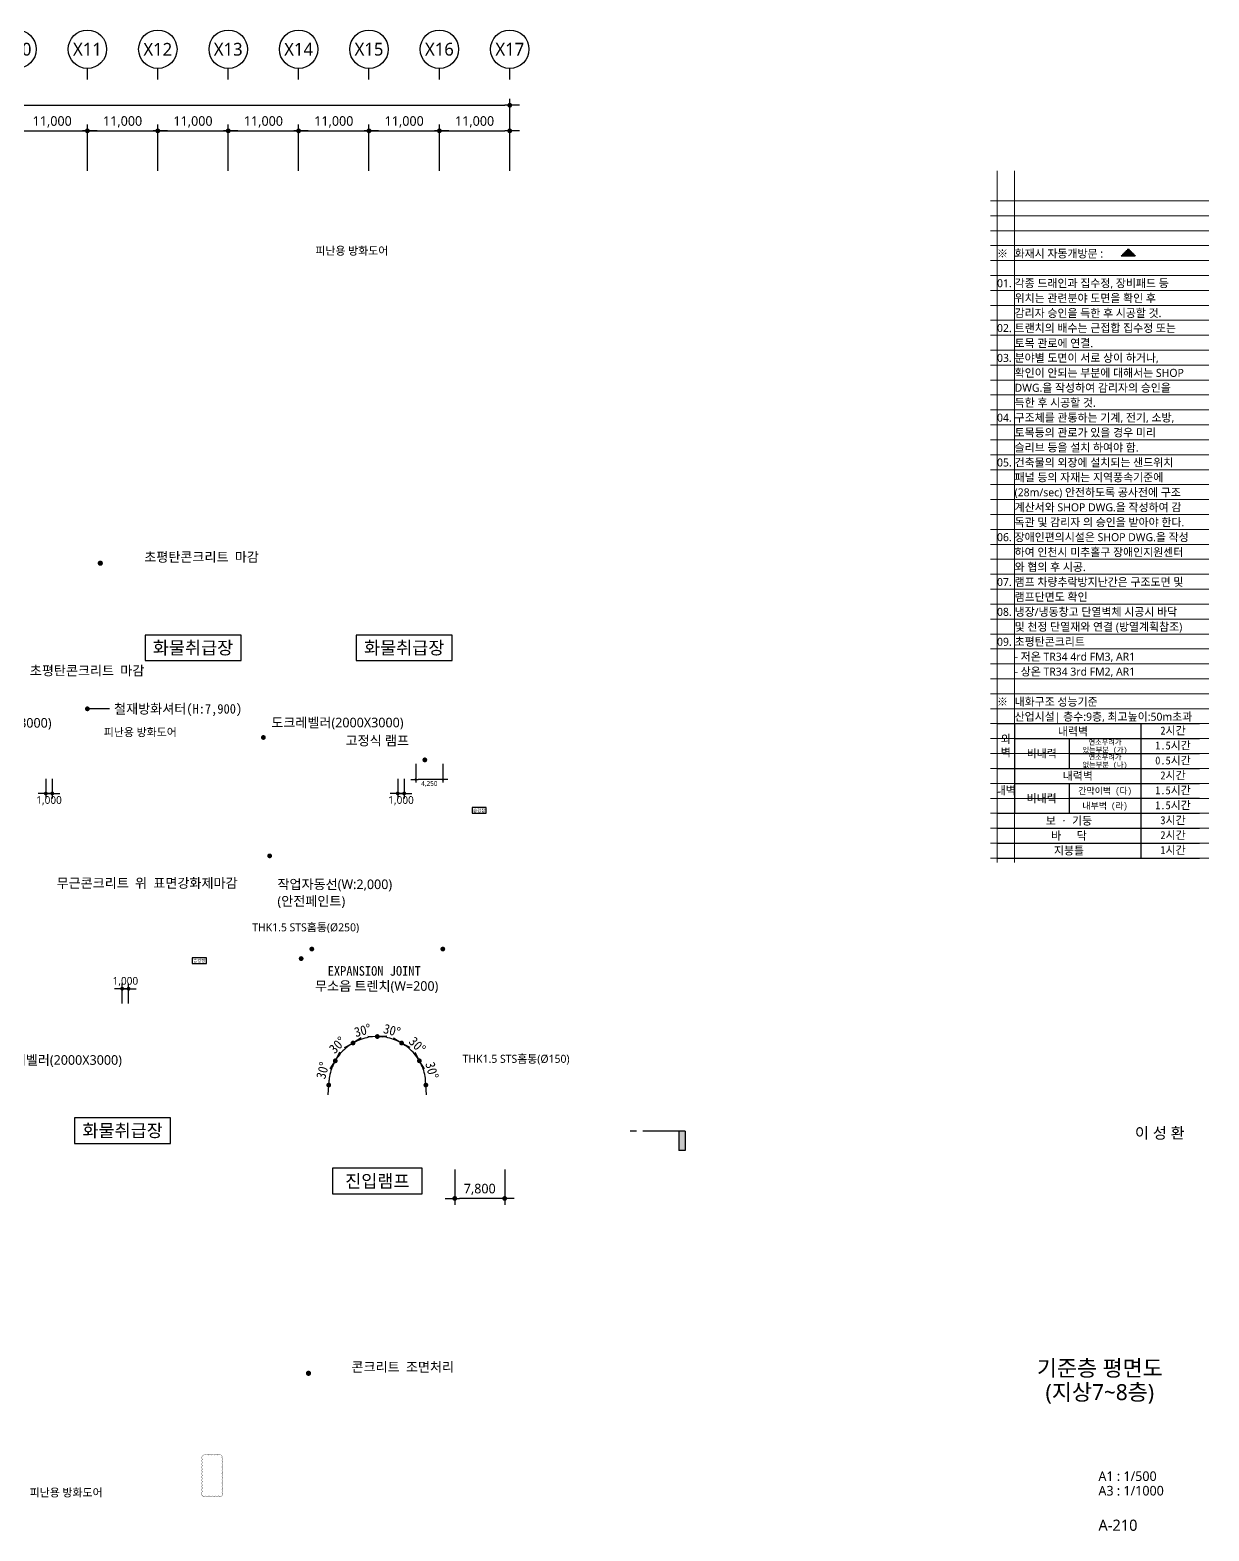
# Model space of a CAD drawing. Header units: millimetres. Extents: x 3546612 to 5615882, y 547008 to 3162891.
# Drawn here: x 3707141 to 3891369, y 2334445 to 2568891 of the extents above; entities that cross this region are included whole.
import ezdxf
from ezdxf.enums import TextEntityAlignment as Align

# ---------------------------------------------------------------- set-up
doc = ezdxf.new("R2010")
doc.units = ezdxf.units.MM
doc.linetypes.add('DASHDOTX2', pattern=[2, 1, -0.5, 0, -0.5])
for name, color, linetype, lineweight in [('A-AXIS-BUBL', 7, 'Continuous', 25), ('A-BORD-TEXT', 3, 'Continuous', 25), ('A-DIMS', 7, 'Continuous', 25), ('A-MKXS-LEAD', 7, 'Continuous', 25), ('A-MKXS-MAK1', 3, 'Continuous', 25), ('A-MKXS-MAK2', 3, 'DASHDOTX2', 25), ('A-MKXS-TEXT1', 3, 'Continuous', 25), ('A-XXXX-TXT2', 3, 'Continuous', 25), ('REV-202205', 20, 'Continuous', 25)]:
    doc.layers.add(name, color=color, linetype=linetype, lineweight=lineweight)
doc.layers.add('A-XXXX-NPLT', color=144, linetype='Continuous', lineweight=15, plot=False)
doc.styles.add('HY울릉도L', font='')
doc.styles.add('XR-평면도$0$맑은 고딕', font='malgun.ttf')
doc.styles.add('돋움', font='')
doc.styles.add('돋움체', font='')
doc.styles.add('맑은 고딕', font='malgun.ttf')
doc.styles.add('맑은고딕', font='malgun.ttf')
doc.styles.get('HY울릉도L').set_extended_font_data('HYwulM')
doc.styles.get('돋움').set_extended_font_data('DotumChe')
doc.styles.get('돋움체').set_extended_font_data('DotumChe')
doc.dimstyles.new('CDIM', dxfattribs={"dimtxt": 3, "dimasz": 1.5, "dimexe": 2, "dimexo": 1, "dimgap": 1, "dimtad": 1, "dimdec": 0, "dimrnd": 0.5, "dimzin": 0, "dimdsep": 32, "dimlunit": 6, "dimtxsty": 'HY울릉도L', "dimblk1": '_CIDOT', "dimblk2": '_CIDOT', "dimsah": 1, "dimcen": 5.5, "dimclrd": 2, "dimclre": 2, "dimclrt": 7, "dimadec": 0, "dimazin": 0, "dimtfac": 1, "dimtdec": 0, "dimtix": 1, "dimtmove": 2, "dimatfit": 1, "dimldrblk": '_CIDOT', "dimfxl": 1, "dimtolj": 1, "dimtzin": 0, "dimlwd": -1, "dimarcsym": 0})

# ---------------------------------------------------------------- blocks, each defined once
blk = doc.blocks.new('글_진입램프')
at = {"layer": 'A-XXXX-TXT2', "color": 0}
blk.add_lwpolyline([(-7000, -2000), (7000, -2000), (7000, 2000), (-7000, 2000)], close=True, dxfattribs=at)
at = {"layer": 'A-XXXX-TXT2', "style": '맑은고딕'}
blk.add_text('진입램프', height=2000, dxfattribs=at).set_placement((0, 0), align=Align.MIDDLE_CENTER)
blk = doc.blocks.new('_CIDOT')
at = {"color": 0, "linetype": 'ByBlock'}
blk.add_line((2, 0), (-1, 0), dxfattribs=at)
at = {"color": 0, "linetype": 'ByBlock', "const_width": 0.5}
blk.add_lwpolyline([(-0.25, 0, 1), (0.25, 0, 1)], format="xyb", close=True, dxfattribs=at)
blk = doc.blocks.new('*D269')
at = {"layer": 'A-DIMS', "lineweight": -2, "transparency": 16777216}
for p, q in [((3764612, 2451940), (3764612, 2448840)), ((3765612, 2451940), (3765612, 2448840))]:
    blk.add_line(p, q, dxfattribs=at)
at = {"layer": 'A-DIMS', "transparency": 16777216}
for p, q in [((3764012, 2449640), (3763412, 2449640)), ((3765612, 2449640), (3764612, 2449640)), ((3766212, 2449640), (3766812, 2449640))]:
    blk.add_line(p, q, dxfattribs=at)
at = {"layer": 'A-DIMS', "transparency": 16777216, "xscale": 600, "yscale": 600, "zscale": 600}
blk.add_blockref('_CIDOT', (3764612, 2449640), dxfattribs=at)
at = {"layer": 'A-DIMS', "transparency": 16777216, "xscale": 600, "yscale": 600, "zscale": 600, "rotation": 180}
blk.add_blockref('_CIDOT', (3765612, 2449640), dxfattribs=at)
at = {"layer": 'A-DIMS', "color": 3, "transparency": 16777216, "insert": (3765112, 2448516), "char_height": 1200, "attachment_point": 5, "style": '맑은고딕'}
blk.add_mtext('\\A1;1,000', dxfattribs=at)
blk = doc.blocks.new('*D270')
at = {"layer": 'A-DIMS', "lineweight": -2, "transparency": 16777216}
for p, q in [((3721542, 2416842), (3721542, 2419942)), ((3722542, 2416842), (3722542, 2419942))]:
    blk.add_line(p, q, dxfattribs=at)
at = {"layer": 'A-DIMS', "transparency": 16777216}
for p, q in [((3720942, 2419142), (3720342, 2419142)), ((3721542, 2419142), (3722542, 2419142)), ((3723142, 2419142), (3723742, 2419142))]:
    blk.add_line(p, q, dxfattribs=at)
at = {"layer": 'A-DIMS', "transparency": 16777216, "xscale": 600, "yscale": 600, "zscale": 600}
blk.add_blockref('_CIDOT', (3721542, 2419142), dxfattribs=at)
at = {"layer": 'A-DIMS', "transparency": 16777216, "xscale": 600, "yscale": 600, "zscale": 600, "rotation": 180}
blk.add_blockref('_CIDOT', (3722542, 2419142), dxfattribs=at)
at = {"layer": 'A-DIMS', "color": 3, "transparency": 16777216, "insert": (3722042, 2420266), "char_height": 1200, "attachment_point": 5, "style": '맑은고딕'}
blk.add_mtext('\\A1;1,000', dxfattribs=at)
blk = doc.blocks.new('*D273')
at = {"layer": 'A-DIMS', "lineweight": -2, "transparency": 16777216}
for p, q in [((3773512, 2390891), (3773512, 2385391)), ((3781312, 2390891), (3781312, 2385391))]:
    blk.add_line(p, q, dxfattribs=at)
at = {"layer": 'A-DIMS', "transparency": 16777216}
blk.add_line((3780562, 2386391), (3774262, 2386391), dxfattribs=at)
at = {"layer": 'A-DIMS', "transparency": 16777216, "xscale": 750, "yscale": 750, "zscale": 750, "rotation": 180}
blk.add_blockref('_CIDOT', (3773512, 2386391), dxfattribs=at)
at = {"layer": 'A-DIMS', "transparency": 16777216, "xscale": 750, "yscale": 750, "zscale": 750}
blk.add_blockref('_CIDOT', (3781312, 2386391), dxfattribs=at)
at = {"layer": 'A-DIMS', "color": 3, "transparency": 16777216, "insert": (3777412, 2387792), "char_height": 1500, "attachment_point": 5, "style": '맑은고딕'}
blk.add_mtext('\\A1;7,800', dxfattribs=at)
blk = doc.blocks.new('*D276')
at = {"layer": 'A-DIMS', "lineweight": -2, "transparency": 16777216}
for p, q in [((3709612, 2451940), (3709612, 2448840)), ((3710612, 2451940), (3710612, 2448840))]:
    blk.add_line(p, q, dxfattribs=at)
at = {"layer": 'A-DIMS', "transparency": 16777216}
for p, q in [((3709012, 2449640), (3708412, 2449640)), ((3710612, 2449640), (3709612, 2449640)), ((3711212, 2449640), (3711812, 2449640))]:
    blk.add_line(p, q, dxfattribs=at)
at = {"layer": 'A-DIMS', "transparency": 16777216, "xscale": 600, "yscale": 600, "zscale": 600}
blk.add_blockref('_CIDOT', (3709612, 2449640), dxfattribs=at)
at = {"layer": 'A-DIMS', "transparency": 16777216, "xscale": 600, "yscale": 600, "zscale": 600, "rotation": 180}
blk.add_blockref('_CIDOT', (3710612, 2449640), dxfattribs=at)
at = {"layer": 'A-DIMS', "color": 3, "transparency": 16777216, "insert": (3710112, 2448516), "char_height": 1200, "attachment_point": 5, "style": '맑은고딕'}
blk.add_mtext('\\A1;1,000', dxfattribs=at)
blk = doc.blocks.new('*D283')
at = {"layer": 'A-DIMS', "transparency": 16777216}
blk.add_arc((3761412, 2404091), 7587, 35.666, 54.334, dxfattribs=at)
at = {"layer": 'A-DIMS', "transparency": 16777216, "xscale": 750, "yscale": 750, "zscale": 750}
for p, rotation in [((3765205, 2410662), 147.1669975516751), ((3767983, 2407885), 302.8330024483249)]:
    blk.add_blockref('_CIDOT', p, dxfattribs=dict(at, rotation=rotation))
at = {"layer": 'A-DIMS', "color": 3, "transparency": 16777216, "insert": (3767661, 2410341), "char_height": 1500, "attachment_point": 5, "rotation": 315, "style": '돋움'}
blk.add_mtext('\\A1;30°', dxfattribs=at)
blk = doc.blocks.new('*D284')
at = {"layer": 'A-DIMS', "transparency": 16777216}
blk.add_arc((3761412, 2404091), 7587, 5.666, 24.334, dxfattribs=at)
at = {"layer": 'A-DIMS', "transparency": 16777216, "xscale": 750, "yscale": 750, "zscale": 750}
for p, rotation in [((3767983, 2407885), 117.1669978841365), ((3768999, 2404091), 272.8330021158634)]:
    blk.add_blockref('_CIDOT', p, dxfattribs=dict(at, rotation=rotation))
at = {"layer": 'A-DIMS', "color": 3, "transparency": 16777216, "insert": (3769949, 2406379), "char_height": 1500, "attachment_point": 5, "rotation": 285, "style": '돋움'}
blk.add_mtext('\\A1;30°', dxfattribs=at)
blk = doc.blocks.new('*D285')
at = {"layer": 'A-DIMS', "transparency": 16777216}
blk.add_arc((3761412, 2404091), 7587, 65.666, 84.334, dxfattribs=at)
at = {"layer": 'A-DIMS', "transparency": 16777216, "xscale": 750, "yscale": 750, "zscale": 750}
for p, rotation in [((3761412, 2411678), 177.1669975516736), ((3765205, 2410662), 332.8330024483268)]:
    blk.add_blockref('_CIDOT', p, dxfattribs=dict(at, rotation=rotation))
at = {"layer": 'A-DIMS', "color": 3, "transparency": 16777216, "insert": (3763699, 2412628), "char_height": 1500, "attachment_point": 5, "rotation": 345, "style": '돋움'}
blk.add_mtext('\\A1;30°', dxfattribs=at)
blk = doc.blocks.new('*D286')
at = {"layer": 'A-DIMS', "transparency": 16777216}
blk.add_arc((3761412, 2404091), 7587, 125.666, 144.334, dxfattribs=at)
at = {"layer": 'A-DIMS', "transparency": 16777216, "xscale": 750, "yscale": 750, "zscale": 750}
for p, rotation in [((3757618, 2410662), 32.8330024483247), ((3754841, 2407885), 237.1669975516751)]:
    blk.add_blockref('_CIDOT', p, dxfattribs=dict(at, rotation=rotation))
at = {"layer": 'A-DIMS', "color": 3, "transparency": 16777216, "insert": (3755162, 2410341), "char_height": 1500, "attachment_point": 5, "rotation": 45, "style": '돋움'}
blk.add_mtext('\\A1;30°', dxfattribs=at)
blk = doc.blocks.new('*D267')
at = {"layer": 'A-DIMS', "transparency": 16777216}
blk.add_arc((3761412, 2404091), 7587, 155.666, 174.334, dxfattribs=at)
at = {"layer": 'A-DIMS', "transparency": 16777216, "xscale": 750, "yscale": 750, "zscale": 750}
for p, rotation in [((3754841, 2407885), 62.83300211586607), ((3753825, 2404091), 267.1669978841337)]:
    blk.add_blockref('_CIDOT', p, dxfattribs=dict(at, rotation=rotation))
at = {"layer": 'A-DIMS', "color": 3, "transparency": 16777216, "insert": (3752875, 2406379), "char_height": 1500, "attachment_point": 5, "rotation": 75, "style": '돋움'}
blk.add_mtext('\\A1;30°', dxfattribs=at)
blk = doc.blocks.new('*D268')
at = {"layer": 'A-DIMS', "transparency": 16777216}
blk.add_arc((3761412, 2404091), 7587, 95.666, 114.334, dxfattribs=at)
at = {"layer": 'A-DIMS', "transparency": 16777216, "xscale": 750, "yscale": 750, "zscale": 750}
for p, rotation in [((3757618, 2410662), 207.166997551675), ((3761412, 2411678), 2.833002448324604)]:
    blk.add_blockref('_CIDOT', p, dxfattribs=dict(at, rotation=rotation))
at = {"layer": 'A-DIMS', "color": 3, "transparency": 16777216, "insert": (3759124, 2412628), "char_height": 1500, "attachment_point": 5, "rotation": 15, "style": '돋움'}
blk.add_mtext('\\A1;30°', dxfattribs=at)
blk = doc.blocks.new('*D265')
at = {"layer": 'A-DIMS', "lineweight": -2, "transparency": 16777216}
for p, q in [((3767412, 2454282), (3767412, 2451332)), ((3771662, 2454282), (3771662, 2451332))]:
    blk.add_line(p, q, dxfattribs=at)
at = {"layer": 'A-DIMS', "transparency": 16777216}
blk.add_line((3771287, 2451832), (3767787, 2451832), dxfattribs=at)
at = {"layer": 'A-DIMS', "transparency": 16777216, "xscale": 375, "yscale": 375, "zscale": 375, "rotation": 180}
blk.add_blockref('_CIDOT', (3767412, 2451832), dxfattribs=at)
at = {"layer": 'A-DIMS', "transparency": 16777216, "xscale": 375, "yscale": 375, "zscale": 375}
blk.add_blockref('_CIDOT', (3771662, 2451832), dxfattribs=at)
at = {"layer": 'A-DIMS', "color": 3, "transparency": 16777216, "insert": (3769537, 2451132), "char_height": 750, "attachment_point": 5, "style": '맑은고딕'}
blk.add_mtext('\\A1;4,250', dxfattribs=at)
blk = doc.blocks.new('*D37')
at = {"layer": 'A-DIMS', "lineweight": -2, "transparency": 16777216}
for p, q in [((225693, 255621), (225693, 262871)), ((236693, 255621), (236693, 262871))]:
    blk.add_line(p, q, dxfattribs=at)
at = {"layer": 'A-DIMS', "transparency": 16777216}
blk.add_line((226443, 261871), (235943, 261871), dxfattribs=at)
at = {"layer": 'A-DIMS', "transparency": 16777216, "xscale": 750, "yscale": 750, "zscale": 750, "rotation": 180}
blk.add_blockref('_CIDOT', (225693, 261871), dxfattribs=at)
at = {"layer": 'A-DIMS', "transparency": 16777216, "xscale": 750, "yscale": 750, "zscale": 750}
blk.add_blockref('_CIDOT', (236693, 261871), dxfattribs=at)
at = {"layer": 'A-DIMS', "color": 3, "transparency": 16777216, "insert": (231193, 263275), "char_height": 1500, "attachment_point": 5, "style": '맑은고딕'}
blk.add_mtext('\\A1;11,000', dxfattribs=at)
blk = doc.blocks.new('*D38')
at = {"layer": 'A-DIMS', "lineweight": -2, "transparency": 16777216}
for p, q in [((236693, 255621), (236693, 262871)), ((247693, 255621), (247693, 262871))]:
    blk.add_line(p, q, dxfattribs=at)
at = {"layer": 'A-DIMS', "transparency": 16777216}
blk.add_line((237443, 261871), (246943, 261871), dxfattribs=at)
at = {"layer": 'A-DIMS', "transparency": 16777216, "xscale": 750, "yscale": 750, "zscale": 750, "rotation": 180}
blk.add_blockref('_CIDOT', (236693, 261871), dxfattribs=at)
at = {"layer": 'A-DIMS', "transparency": 16777216, "xscale": 750, "yscale": 750, "zscale": 750}
blk.add_blockref('_CIDOT', (247693, 261871), dxfattribs=at)
at = {"layer": 'A-DIMS', "color": 3, "transparency": 16777216, "insert": (242193, 263275), "char_height": 1500, "attachment_point": 5, "style": '맑은고딕'}
blk.add_mtext('\\A1;11,000', dxfattribs=at)
blk = doc.blocks.new('*D39')
at = {"layer": 'A-DIMS', "lineweight": -2, "transparency": 16777216}
for p, q in [((247693, 255621), (247693, 262871)), ((258693, 255621), (258693, 262871))]:
    blk.add_line(p, q, dxfattribs=at)
at = {"layer": 'A-DIMS', "transparency": 16777216}
blk.add_line((248443, 261871), (257943, 261871), dxfattribs=at)
at = {"layer": 'A-DIMS', "transparency": 16777216, "xscale": 750, "yscale": 750, "zscale": 750, "rotation": 180}
blk.add_blockref('_CIDOT', (247693, 261871), dxfattribs=at)
at = {"layer": 'A-DIMS', "transparency": 16777216, "xscale": 750, "yscale": 750, "zscale": 750}
blk.add_blockref('_CIDOT', (258693, 261871), dxfattribs=at)
at = {"layer": 'A-DIMS', "color": 3, "transparency": 16777216, "insert": (253193, 263275), "char_height": 1500, "attachment_point": 5, "style": '맑은고딕'}
blk.add_mtext('\\A1;11,000', dxfattribs=at)
blk = doc.blocks.new('*D40')
at = {"layer": 'A-DIMS', "lineweight": -2, "transparency": 16777216}
for p, q in [((258693, 255621), (258693, 262871)), ((269693, 255621), (269693, 262871))]:
    blk.add_line(p, q, dxfattribs=at)
at = {"layer": 'A-DIMS', "transparency": 16777216}
blk.add_line((259443, 261871), (268943, 261871), dxfattribs=at)
at = {"layer": 'A-DIMS', "transparency": 16777216, "xscale": 750, "yscale": 750, "zscale": 750, "rotation": 180}
blk.add_blockref('_CIDOT', (258693, 261871), dxfattribs=at)
at = {"layer": 'A-DIMS', "transparency": 16777216, "xscale": 750, "yscale": 750, "zscale": 750}
blk.add_blockref('_CIDOT', (269693, 261871), dxfattribs=at)
at = {"layer": 'A-DIMS', "color": 3, "transparency": 16777216, "insert": (264193, 263275), "char_height": 1500, "attachment_point": 5, "style": '맑은고딕'}
blk.add_mtext('\\A1;11,000', dxfattribs=at)
blk = doc.blocks.new('*D41')
at = {"layer": 'A-DIMS', "lineweight": -2, "transparency": 16777216}
for p, q in [((269693, 255621), (269693, 262871)), ((280693, 255621), (280693, 262871))]:
    blk.add_line(p, q, dxfattribs=at)
at = {"layer": 'A-DIMS', "transparency": 16777216}
blk.add_line((270443, 261871), (279943, 261871), dxfattribs=at)
at = {"layer": 'A-DIMS', "transparency": 16777216, "xscale": 750, "yscale": 750, "zscale": 750, "rotation": 180}
blk.add_blockref('_CIDOT', (269693, 261871), dxfattribs=at)
at = {"layer": 'A-DIMS', "transparency": 16777216, "xscale": 750, "yscale": 750, "zscale": 750}
blk.add_blockref('_CIDOT', (280693, 261871), dxfattribs=at)
at = {"layer": 'A-DIMS', "color": 3, "transparency": 16777216, "insert": (275193, 263275), "char_height": 1500, "attachment_point": 5, "style": '맑은고딕'}
blk.add_mtext('\\A1;11,000', dxfattribs=at)
blk = doc.blocks.new('*D42')
at = {"layer": 'A-DIMS', "lineweight": -2, "transparency": 16777216}
for p, q in [((280693, 255621), (280693, 262871)), ((291693, 255621), (291693, 262871))]:
    blk.add_line(p, q, dxfattribs=at)
at = {"layer": 'A-DIMS', "transparency": 16777216}
blk.add_line((281443, 261871), (290943, 261871), dxfattribs=at)
at = {"layer": 'A-DIMS', "transparency": 16777216, "xscale": 750, "yscale": 750, "zscale": 750, "rotation": 180}
blk.add_blockref('_CIDOT', (280693, 261871), dxfattribs=at)
at = {"layer": 'A-DIMS', "transparency": 16777216, "xscale": 750, "yscale": 750, "zscale": 750}
blk.add_blockref('_CIDOT', (291693, 261871), dxfattribs=at)
at = {"layer": 'A-DIMS', "color": 3, "transparency": 16777216, "insert": (286193, 263275), "char_height": 1500, "attachment_point": 5, "style": '맑은고딕'}
blk.add_mtext('\\A1;11,000', dxfattribs=at)
blk = doc.blocks.new('*D43')
at = {"layer": 'A-DIMS', "lineweight": -2, "transparency": 16777216}
for p, q in [((126693, 255621), (126693, 266871)), ((302693, 255621), (302693, 266871))]:
    blk.add_line(p, q, dxfattribs=at)
at = {"layer": 'A-DIMS', "transparency": 16777216}
blk.add_line((127443, 265871), (301943, 265871), dxfattribs=at)
at = {"layer": 'A-DIMS', "transparency": 16777216, "xscale": 750, "yscale": 750, "zscale": 750, "rotation": 180}
blk.add_blockref('_CIDOT', (126693, 265871), dxfattribs=at)
at = {"layer": 'A-DIMS', "transparency": 16777216, "xscale": 750, "yscale": 750, "zscale": 750}
blk.add_blockref('_CIDOT', (302693, 265871), dxfattribs=at)
at = {"layer": 'A-DIMS', "color": 3, "transparency": 16777216, "insert": (214693, 267275), "char_height": 1500, "attachment_point": 5, "style": '맑은고딕'}
blk.add_mtext('\\A1;176,000', dxfattribs=at)
blk = doc.blocks.new('*D44')
at = {"layer": 'A-DIMS', "lineweight": -2, "transparency": 16777216}
for p, q in [((291693, 255621), (291693, 262871)), ((302693, 255621), (302693, 262871))]:
    blk.add_line(p, q, dxfattribs=at)
at = {"layer": 'A-DIMS', "transparency": 16777216}
blk.add_line((292443, 261871), (301943, 261871), dxfattribs=at)
at = {"layer": 'A-DIMS', "transparency": 16777216, "xscale": 750, "yscale": 750, "zscale": 750, "rotation": 180}
blk.add_blockref('_CIDOT', (291693, 261871), dxfattribs=at)
at = {"layer": 'A-DIMS', "transparency": 16777216, "xscale": 750, "yscale": 750, "zscale": 750}
blk.add_blockref('_CIDOT', (302693, 261871), dxfattribs=at)
at = {"layer": 'A-DIMS', "color": 3, "transparency": 16777216, "insert": (297193, 263275), "char_height": 1500, "attachment_point": 5, "style": '맑은고딕'}
blk.add_mtext('\\A1;11,000', dxfattribs=at)
blk = doc.blocks.new('A$C46A32BF9')
at = {"layer": 'A-MKXS-MAK1'}
blk.add_hatch(color=256, dxfattribs=at).paths.add_polyline_path([(329116, 102621), (330116, 102621), (330116, 105621), (329116, 105621)])
for p, q in [((322486, 105621), (321486, 105621)), ((330116, 105621), (323486, 105621)), ((329116, 105621), (329116, 102621)), ((330116, 105621), (330116, 102621)), ((330116, 102621), (329116, 102621))]:
    blk.add_line(p, q, dxfattribs=at)
blk = doc.blocks.new('글_승강장')
at = {"layer": 'A-XXXX-TXT2', "color": 0, "ltscale": 100}
blk.add_lwpolyline([(-1100, 450), (-1100, -450), (1100, -450), (1100, 450)], close=True, dxfattribs=at)
at = {"layer": 'A-XXXX-TXT2', "ltscale": 100, "style": 'XR-평면도$0$맑은 고딕'}
blk.add_text('승강장', height=500, dxfattribs=at).set_placement((0, 0), align=Align.MIDDLE_CENTER)
blk = doc.blocks.new('NOTE(220317)')
at = {"layer": 'A-XXXX-NPLT'}
for p, q in [((1010649.8, 179732.7), (1010649.8, 175412.7)), ((1010759.8, 179732.7), (1010759.8, 175412.7)), ((1010609.8, 179546.1), (1011974.8, 179546.1)), ((1010609.8, 179452.7), (1011974.8, 179452.7)), ((1010609.8, 179359.4), (1011974.8, 179359.4)), ((1010609.8, 179266.1), (1011974.8, 179266.1)), ((1010609.8, 179172.7), (1011974.8, 179172.7)), ((1010609.8, 179079.4), (1011974.8, 179079.4)), ((1010609.8, 178986.1), (1011974.8, 178986.1)), ((1010609.8, 178892.7), (1011974.8, 178892.7)), ((1010609.8, 178799.4), (1011974.8, 178799.4)), ((1010609.8, 178706.1), (1011974.8, 178706.1)), ((1010609.8, 178612.7), (1011974.8, 178612.7)), ((1010609.8, 178519.4), (1011974.8, 178519.4)), ((1010609.8, 178426.1), (1011974.8, 178426.1)), ((1010609.8, 178332.7), (1011974.8, 178332.7)), ((1010609.8, 178239.4), (1011974.8, 178239.4)), ((1010609.8, 178146.1), (1011974.8, 178146.1)), ((1010609.8, 178052.7), (1011974.8, 178052.7)), ((1010609.8, 177959.4), (1011974.8, 177959.4)), ((1010609.8, 177866.1), (1011974.8, 177866.1)), ((1010609.8, 177772.7), (1011974.8, 177772.7)), ((1010609.8, 177679.4), (1011974.8, 177679.4)), ((1010609.8, 177586.1), (1011974.8, 177586.1)), ((1010609.8, 177492.7), (1011974.8, 177492.7)), ((1010609.8, 177399.4), (1011974.8, 177399.4)), ((1010609.8, 177306.1), (1011974.8, 177306.1)), ((1010609.8, 177212.7), (1011974.8, 177212.7)), ((1010609.8, 177119.4), (1011974.8, 177119.4)), ((1010609.8, 177026.1), (1011974.8, 177026.1)), ((1010609.8, 176932.7), (1011974.8, 176932.7)), ((1010609.8, 176839.4), (1011974.8, 176839.4)), ((1010609.8, 176746.1), (1011974.8, 176746.1)), ((1010609.8, 176652.7), (1011974.8, 176652.7)), ((1010609.8, 176559.4), (1011974.8, 176559.4)), ((1010609.8, 176466.1), (1011974.8, 176466.1)), ((1010609.8, 176372.7), (1011974.8, 176372.7)), ((1010609.8, 176279.4), (1011974.8, 176279.4)), ((1010609.8, 176186.1), (1011974.8, 176186.1)), ((1010609.8, 176092.7), (1011974.8, 176092.7)), ((1010609.8, 175999.4), (1011974.8, 175999.4)), ((1010609.8, 175906.1), (1011974.8, 175906.1)), ((1010609.8, 175812.7), (1011974.8, 175812.7)), ((1010609.8, 175719.4), (1011974.8, 175719.4)), ((1010609.8, 175626.1), (1011974.8, 175626.1)), ((1010609.8, 175532.7), (1011974.8, 175532.7)), ((1010609.8, 175439.4), (1011974.8, 175439.4))]:
    blk.add_line(p, q, dxfattribs=at)
blk = doc.blocks.new('NOTE_평면도')
h = blk.add_hatch(color=240)
h.dxf.hatch_style = 1
h.paths.add_polyline_path([(8008.9, 4986.8), (7986.9, 5008.8), (7964.9, 4986.8)])
for points in [[(7576.5, 3525.6), (8209, 3525.6)], [(7631.5, 3525.6), (7631.5, 3245.6)], [(8026.5, 3525.6), (8026.5, 3105.6)], [(7631.5, 3478.9), (8209, 3478.9)], [(7801.5, 3478.9), (7801.5, 3385.6)], [(7801.5, 3432.3), (8209, 3432.3)], [(7576.5, 3385.6), (8209, 3385.6)], [(7631.5, 3338.9), (8209, 3338.9)], [(7801.5, 3338.9), (7801.5, 3245.6)], [(7801.5, 3292.3), (8209, 3292.3)], [(7576.5, 3245.6), (8209, 3245.6)], [(7576.5, 3198.9), (8209, 3198.9)], [(7576.5, 3152.3), (8209, 3152.3)], [(7576.5, 3105.6), (8209, 3105.6)]]:
    blk.add_lwpolyline(points)
at = {"layer": 'A-MKXS-MAK2', "color": 240}
blk.add_lwpolyline([(8008.9, 4986.8), (7986.9, 5008.8), (7964.9, 4986.8)], close=True, dxfattribs=at)
at = {"layer": 'A-XXXX-TXT2', "style": '맑은 고딕'}
for s, p in [('※', (7576.5, 4993.9)), ('화재시 자동개방문 : ', (7631.5, 4993.9)), ('01.', (7576.5, 4901.4)), ('각종 드래인과 집수정, 장비패드 등', (7631.5, 4901.4)), ('위치는 관련분야 도면을 확인 후', (7631.5, 4854.8)), ('감리자 승인을 득한 후 시공할 것.', (7631.5, 4808.1)), ('02.', (7576.5, 4761.4)), ('트랜치의 배수는 근접합 집수정 또는', (7631.5, 4761.4)), ('토목 관로에 연결.', (7631.5, 4713.9)), ('03.', (7576.5, 4668.1)), ('분야별 도면이 서로 상이 하거나,', (7631.5, 4668.1)), ('확인이 안되는 부분에 대해서는 SHOP', (7631.5, 4621.4)), ('DWG.을 작성하여 감리자의 승인을', (7631.5, 4574.8)), ('득한 후 시공할 것.', (7631.5, 4528.1)), ('04.', (7576.5, 4481.4)), ('구조체를 관통하는 기계, 전기, 소방,', (7631.5, 4481.4)), ('토목등의 관로가 있을 경우 미리', (7631.5, 4434.8)), ('슬리브 등을 설치 하여야 함.', (7631.5, 4388.1)), ('05.', (7576.5, 4341.4)), ('건축물의 외장에 설치되는 샌드위치', (7631.5, 4341.4)), ('패널 등의 자재는 지역풍속기준에', (7631.5, 4294.8)), ('(28m/sec) 안전하도록 공사전에 구조', (7631.5, 4248.1)), ('계산서와 SHOP DWG.을 작성하여 감', (7631.5, 4201.4)), ('독관 및 감리자 의 승인을 받아야 한다.', (7631.5, 4154.8)), ('06.', (7576.5, 4108.1)), ('장애인편의시설은 SHOP DWG.을 작성', (7631.5, 4108.1)), ('하여 인천시 미추홀구 장애인지원센터', (7631.5, 4061.4)), ('와 협의 후 시공.', (7631.5, 4014.8)), ('07.', (7576.5, 3968.1)), ('램프 차량추락방지난간은 구조도면 및', (7631.5, 3968.1)), ('램프단면도 확인', (7631.5, 3921.4)), ('08.', (7576.5, 3874.8)), ('냉장/냉동창고 단열벽체 시공시 바닥', (7631.5, 3874.8)), ('및 천정 단열재와 연결 (방열계획참조)', (7631.5, 3828.1)), ('09.', (7576.5, 3781.4)), ('초평탄콘크리트', (7631.5, 3781.4)), ('- 저온 TR34 4rd FM3, AR1', (7631.5, 3734.8)), ('- 상온 TR34 3rd FM2, AR1', (7631.5, 3688.1)), ('※', (7576.5, 3593.9)), ('내화구조 성능기준', (7631.5, 3593.9)), ('산업시설| 층수:9층, 최고높이:50m초과', (7631.5, 3547.2))]:
    blk.add_text(s, height=25, dxfattribs=at).set_placement(p, align=Align.MIDDLE_LEFT)
at = {"layer": 'A-XXXX-TXT2', "style": '돋움체'}
for s, height, p in [('내력벽', 25, (7813.7, 3501.4)), ('2시간', 25, (8126.5, 3503.9)), ('연소우려가', 16, (7914, 3467.6)), ('1.5시간', 25, (8126.5, 3457.3)), ('비내력', 25, (7716.5, 3432.3)), ('있는부분 (가)', 16, (7914, 3443.6)), ('연소우려가', 16, (7914, 3420.9)), ('0.5시간', 25, (8126.5, 3410.6)), ('내력벽', 25, (7829, 3362.3)), ('없는부분 (나)', 16, (7914, 3396.9)), ('2시간', 25, (8126.5, 3363.9)), ('1.5시간', 25, (8126.5, 3317.3)), ('비내력', 25, (7716.1, 3292.3)), ('간막이벽 (다)', 20, (7914, 3315.6)), ('1.5시간', 25, (8126.5, 3270.6)), ('보 · 기둥', 25, (7801.5, 3222.3)), ('내부벽 (라)', 20, (7914, 3268.9)), ('3시간', 25, (8126.5, 3223.9)), ('바   닥', 25, (7801.5, 3175.6)), ('2시간', 25, (8126.5, 3177.3)), ('지붕틀', 25, (7801.5, 3128.9)), ('1시간', 25, (8126.5, 3130.6))]:
    blk.add_text(s, height=height, dxfattribs=at).set_placement(p, align=Align.MIDDLE_CENTER)
at = {"layer": 'A-XXXX-TXT2', "char_height": 25, "attachment_point": 5, "style": '맑은 고딕'}
for s, width, insert in [('{\\fDotumChe|b0|i0|c129|p49;외\\P벽}', 24.9, (7604, 3455.1)), ('{\\fDotumChe|b0|i0|c129|p49;내벽}', 25, (7604, 3315.6))]:
    blk.add_mtext_dynamic_manual_height_columns(s, width=width, gutter_width=125, heights=[0], dxfattribs=dict(at, insert=insert))
blk = doc.blocks.new('글_작업장')
at = {"layer": 'A-XXXX-TXT2', "color": 0}
blk.add_lwpolyline([(-7500, -2000), (7500, -2000), (7500, 2000), (-7500, 2000)], close=True, dxfattribs=at)
at = {"layer": 'A-XXXX-TXT2', "style": '맑은고딕'}
blk.add_text('화물취급장', height=2000, dxfattribs=at).set_placement((0, 0), align=Align.MIDDLE_CENTER)
blk = doc.blocks.new('DIM(210222)')
for p, q in [((236693, 269870.6), (236693, 271620.6)), ((247693, 269870.6), (247693, 271620.6)), ((258693, 269870.6), (258693, 271620.6)), ((269693, 269870.6), (269693, 271620.6)), ((280693, 269870.6), (280693, 271620.6)), ((291693, 269870.6), (291693, 271620.6)), ((302693, 269870.6), (302693, 271620.6))]:
    blk.add_line(p, q)
at = {"layer": 'A-AXIS-BUBL', "ltscale": 0.2}
for centre in [(225693, 274620.6), (236693, 274620.6), (247693, 274620.6), (258693, 274620.6), (269693, 274620.6), (280693, 274620.6), (291693, 274620.6), (302693, 274620.6)]:
    blk.add_circle(centre, 3000, dxfattribs=at)
at = {"layer": 'A-XXXX-TXT2', "ltscale": 0.2, "style": '맑은고딕'}
for s, p in [('X10', (225693, 274620.6)), ('X11', (236693, 274620.6)), ('X12', (247693, 274620.6)), ('X13', (258693, 274620.6)), ('X14', (269693, 274620.6)), ('X15', (280693, 274620.6)), ('X16', (291693, 274620.6)), ('X17', (302693, 274620.6))]:
    blk.add_text(s, height=2000, dxfattribs=at).set_placement(p, align=Align.MIDDLE)
at = {"layer": 'A-DIMS'}
for p1, p2, distance, picture, middle in [((126693, 255120.6), (302693, 255120.6), 10750, '*D43', (214693, 267275.5)), ((225693, 255120.6), (236693, 255120.6), 6750, '*D37', (231193, 263275.5)), ((236693, 255120.6), (247693, 255120.6), 6750, '*D38', (242193, 263275.5)), ((247693, 255120.6), (258693, 255120.6), 6750, '*D39', (253193, 263275.5)), ((258693, 255120.6), (269693, 255120.6), 6750, '*D40', (264193, 263275.5)), ((269693, 255120.6), (280693, 255120.6), 6750, '*D41', (275193, 263275.5)), ((280693, 255120.6), (291693, 255120.6), 6750, '*D42', (286193, 263275.5)), ((291693, 255120.6), (302693, 255120.6), 6750, '*D44', (297193, 263275.5))]:
    dim = blk.add_aligned_dim(p1=p1, p2=p2, distance=distance, dimstyle='CDIM', override={"dimscale": 500, "dimtxsty": '맑은고딕', "dimclrd": 256, "dimclre": 256, "dimclrt": 3}, dxfattribs=at)
    dim.commit()
    dim.dimension.update_dxf_attribs({"geometry": picture, "text_midpoint": middle})

msp = doc.modelspace()

# ---------------------------------------------------------------- linework, layer by layer
at = {"layer": 'A-MKXS-LEAD'}
msp.add_line((3719588.3, 2462865.8), (3716111.8, 2462865.8), dxfattribs=at)
for points, const_width in [([(3717914.8, 2485630.8, 1), (3718329.4, 2485589.3, 1)], 400), ([(3715924.3, 2462865.8, 1), (3716299.3, 2462865.8, 1)], 375), ([(3743424.3, 2458391.2, 1), (3743799.3, 2458391.2, 1)], 375), ([(3768649.9, 2454891.2, 1), (3769024.9, 2454891.2, 1)], 375), ([(3744396.8, 2439891.2, 1), (3744771.8, 2439891.2, 1)], 375), ([(3749323.3, 2423854.5, 1), (3749698.3, 2423854.5, 1)], 375), ([(3751366, 2425342, 1), (3750991, 2425342, 1)], 375), ([(3771457.5, 2425342, -1), (3771832.5, 2425342, -1)], 375), ([(3750447, 2359099.2, 1), (3750861.6, 2359057.7, 1)], 400)]:
    msp.add_lwpolyline(points, format="xyb", close=True, dxfattribs=dict(at, const_width=const_width))
at = {"layer": 'REV-202205', "const_width": 50}
msp.add_lwpolyline([(3734111.8, 2339941.2, 0.52056705), (3734611.8, 2339941.2, 0.52056705), (3735111.8, 2339941.2, 0.52056705), (3735611.8, 2339941.2, 0.52056705), (3736111.8, 2339941.2, 0.52056705), (3736611.8, 2339941.2, 0.52056705), (3737111.8, 2339941.2, 0.52056705), (3737111.8, 2340441.2, 0.52056705), (3737111.8, 2340941.2, 0.52056705), (3737111.8, 2341441.2, 0.52056705), (3737111.8, 2341941.2, 0.52056705), (3737111.8, 2342441.2, 0.52056705), (3737111.8, 2342941.2, 0.52056705), (3737111.8, 2343441.2, 0.52056705), (3737111.8, 2343941.2, 0.52056705), (3737111.8, 2344441.2, 0.52056705), (3737111.8, 2344941.2, 0.52056705), (3737111.8, 2345441.2, 0.52056705), (3737111.8, 2345941.2, 0.52056705), (3736961.8, 2346291.2, 0.52056705), (3736461.8, 2346291.2, 0.52056705), (3735961.8, 2346291.2, 0.52056705), (3735461.8, 2346291.2, 0.52056705), (3734961.8, 2346291.2, 0.52056705), (3734461.8, 2346291.2, 0.52056705), (3734111.8, 2346141.2, 0.52056705), (3734111.8, 2345641.2, 0.52056705), (3734111.8, 2345141.2, 0.52056705), (3734111.8, 2344641.2, 0.52056705), (3734111.8, 2344141.2, 0.52056705), (3734111.8, 2343641.2, 0.52056705), (3734111.8, 2343141.2, 0.52056705), (3734111.8, 2342641.2, 0.52056705), (3734111.8, 2342141.2, 0.52056705), (3734111.8, 2341641.2, 0.52056705), (3734111.8, 2341141.2, 0.52056705), (3734111.8, 2340641.2, 0.52056705)], format="xyb", close=True, dxfattribs=at)

# ---------------------------------------------------------------- block references
for name, p in [('DIM(210222)', (3479418.8, 2291270.6)), ('A$C46A32BF9', (3479418.8, 2291270.6)), ('글_작업장', (3732611.8, 2472391.2)), ('글_작업장', (3765611.8, 2472391.2)), ('글_승강장', (3777336.8, 2446991.2)), ('글_승강장', (3733601.8, 2423522.7)), ('글_작업장', (3721611.8, 2396991.2)), ('글_진입램프', (3761411.8, 2389091.2))]:
    msp.add_blockref(name, p)
for name, p, xscale, yscale, zscale in [('NOTE(220317)', (-21408001.6, -1946435.1), 25, 25, 25), ('NOTE_평면도', (3479418.8, 2284270.6), 50, 50, 50)]:
    msp.add_blockref(name, p, dxfattribs=dict(xscale=xscale, yscale=yscale, zscale=zscale))

# ---------------------------------------------------------------- texts
at = {"layer": 'A-BORD-TEXT', "style": '맑은고딕'}
msp.add_text('이 성 환', height=1750, dxfattribs=at).set_placement((3887561.5, 2395731.8), align=Align.RIGHT)
for s, p in [('기준층 평면도', (3874306.3, 2359883.1)), ('(지상7~8층)', (3874306.3, 2356133.1))]:
    msp.add_text(s, height=2500, dxfattribs=at).set_placement(p, align=Align.MIDDLE_CENTER)
for s, height, p in [('A1 : 1/500', 1500, (3874091.5, 2342255)), ('A3 : 1/1000', 1500, (3874091.5, 2339987.6)), ('A-210', 1750, (3874091.5, 2334469.4))]:
    msp.add_text(s, height=height, dxfattribs=at).set_placement(p)
at = {"layer": 'A-MKXS-TEXT1'}
for s, height, style, p in [('피난용 방화도어', 1250, '맑은고딕', (3751729.5, 2534407)), ('초평탄콘크리트 마감', 1500, '돋움체', (3724992.6, 2486585.8)), ('초평탄콘크리트 마감', 1500, '돋움체', (3707106.6, 2468838.9)), ('철재방화셔터(H:7,900)', 1500, '돋움체', (3720272.4, 2462865.8)), ('도크레벨러(2000X3000)', 1500, '맑은고딕', (3689836.8, 2460672.4)), ('피난용 방화도어', 1250, '맑은고딕', (3718672.6, 2459215.2)), ('도크레벨러(2000X3000)', 1500, '맑은고딕', (3744836.8, 2460722.4)), ('고정식 램프', 1500, '맑은고딕', (3756443.9, 2457906.7)), ('무근콘크리트 위 표면강화제마감', 1500, '돋움체', (3711292.7, 2435650.8)), ('작업자동선(W:2,000)', 1500, '맑은고딕', (3745809.3, 2435455.4)), ('(안전페인트)', 1500, '맑은고딕', (3745809.3, 2432842.3)), ('THK1.5 STS홈통(Ø250)', 1250, '맑은고딕', (3741858.8, 2428735.9)), ('EXPANSION JOINT', 1500, '돋움체', (3753659.9, 2421923.4)), ('무소음 트렌치(W=200)', 1500, '맑은고딕', (3751683.6, 2419567.7)), ('도크레벨러(2000X3000)', 1500, '맑은고딕', (3700836.8, 2408011.3)), ('THK1.5 STS홈통(Ø150)', 1250, '맑은고딕', (3774739.1, 2408196.1)), ('콘크리트 조면처리', 1500, '돋움체', (3757375.9, 2360066.2)), ('피난용 방화도어', 1250, '맑은고딕', (3707087.1, 2340441.2))]:
    msp.add_text(s, height=height, dxfattribs=dict(at, style=style)).set_placement(p, align=Align.MIDDLE_LEFT)

# ---------------------------------------------------------------- dimensions: what is measured, and where the dimension line sits
at = {"layer": 'A-DIMS'}
for base, p1, p2, override, picture, middle in [((3709611.8, 2449640.3), (3710611.8, 2452340.1), (3709611.8, 2452340.1), {"dimscale": 400, "dimtad": 4, "dimtxsty": '맑은고딕', "dimclrd": 256, "dimclre": 256, "dimclrt": 3}, '*D276', (3710111.8, 2448516.4)), ((3764611.8, 2449640.3), (3765611.8, 2452340.1), (3764611.8, 2452340.1), {"dimscale": 400, "dimtad": 4, "dimtxsty": '맑은고딕', "dimclrd": 256, "dimclre": 256, "dimclrt": 3}, '*D269', (3765111.8, 2448516.4)), ((3767411.8, 2451832.3), (3771661.8, 2454532.1), (3767411.8, 2454532.1), {"dimscale": 250, "dimtad": 4, "dimtxsty": '맑은고딕', "dimclrd": 256, "dimclre": 256, "dimclrt": 3}, '*D265', (3769536.8, 2451131.9))]:
    dim = msp.add_linear_dim(base=base, p1=p1, p2=p2, angle=180, dimstyle='CDIM', override=override, dxfattribs=at)
    dim.commit()
    dim.dimension.update_dxf_attribs({"geometry": picture, "text_midpoint": middle})
for base, line1, line2, picture, middle in [((3760094.3, 2411563.2), ((3761411.8, 2404091.2), (3748561.8, 2426348.1)), ((3761411.8, 2404091.2), (3761411.8, 2429791.2)), '*D268', (3759124.3, 2412628.3)), ((3764006.8, 2411220.9), ((3761411.8, 2404091.2), (3774261.8, 2426348.1)), ((3761411.8, 2404091.2), (3761411.8, 2429791.2)), '*D285', (3763699.3, 2412628.3)), ((3756534.8, 2409903.4), ((3761411.8, 2404091.2), (3739154.9, 2416941.2)), ((3761411.8, 2404091.2), (3748561.8, 2426348.1)), '*D286', (3755162.2, 2410340.8)), ((3767223.9, 2408968.2), ((3761411.8, 2404091.2), (3783668.6, 2416941.2)), ((3761411.8, 2404091.2), (3774261.8, 2426348.1)), '*D283', (3767661.4, 2410340.8)), ((3768883.8, 2405408.7), ((3735711.8, 2404091.2), (3787111.8, 2404091.2)), ((3761411.8, 2404091.2), (3783668.6, 2416941.2)), '*D284', (3769948.9, 2406378.7)), ((3754282.1, 2406686.2), ((3787111.8, 2404091.2), (3735711.8, 2404091.2)), ((3761411.8, 2404091.2), (3739154.9, 2416941.2)), '*D267', (3752874.7, 2406378.7))]:
    dim = msp.add_angular_dim_2l(base=base, line1=line1, line2=line2, dimstyle='CDIM', override={"dimscale": 500, "dimtxsty": '돋움', "dimclrd": 256, "dimclre": 256, "dimclrt": 3}, dxfattribs=at)
    dim.commit()
    dim.dimension.update_dxf_attribs({"geometry": picture, "text_midpoint": middle})
dim = msp.add_linear_dim(base=(3722542.2, 2419142.2), p1=(3721542.2, 2416442.4), p2=(3722542.2, 2416442.4), dimstyle='CDIM', override={"dimscale": 400, "dimtxsty": '맑은고딕', "dimclrd": 256, "dimclre": 256, "dimclrt": 3}, dxfattribs=at)
dim.commit()
dim.dimension.update_dxf_attribs({"geometry": '*D270', "text_midpoint": (3722042.2, 2420266.1)})
dim = msp.add_aligned_dim(p1=(3781311.8, 2391391.2), p2=(3773511.8, 2391391.2), distance=5000, dimstyle='CDIM', override={"dimscale": 500, "dimtxsty": '맑은고딕', "dimclrd": 256, "dimclre": 256, "dimclrt": 3}, dxfattribs=at)
dim.commit()
dim.dimension.update_dxf_attribs({"geometry": '*D273', "text_midpoint": (3777411.8, 2387792)})

doc.saveas('drawing.dxf')
